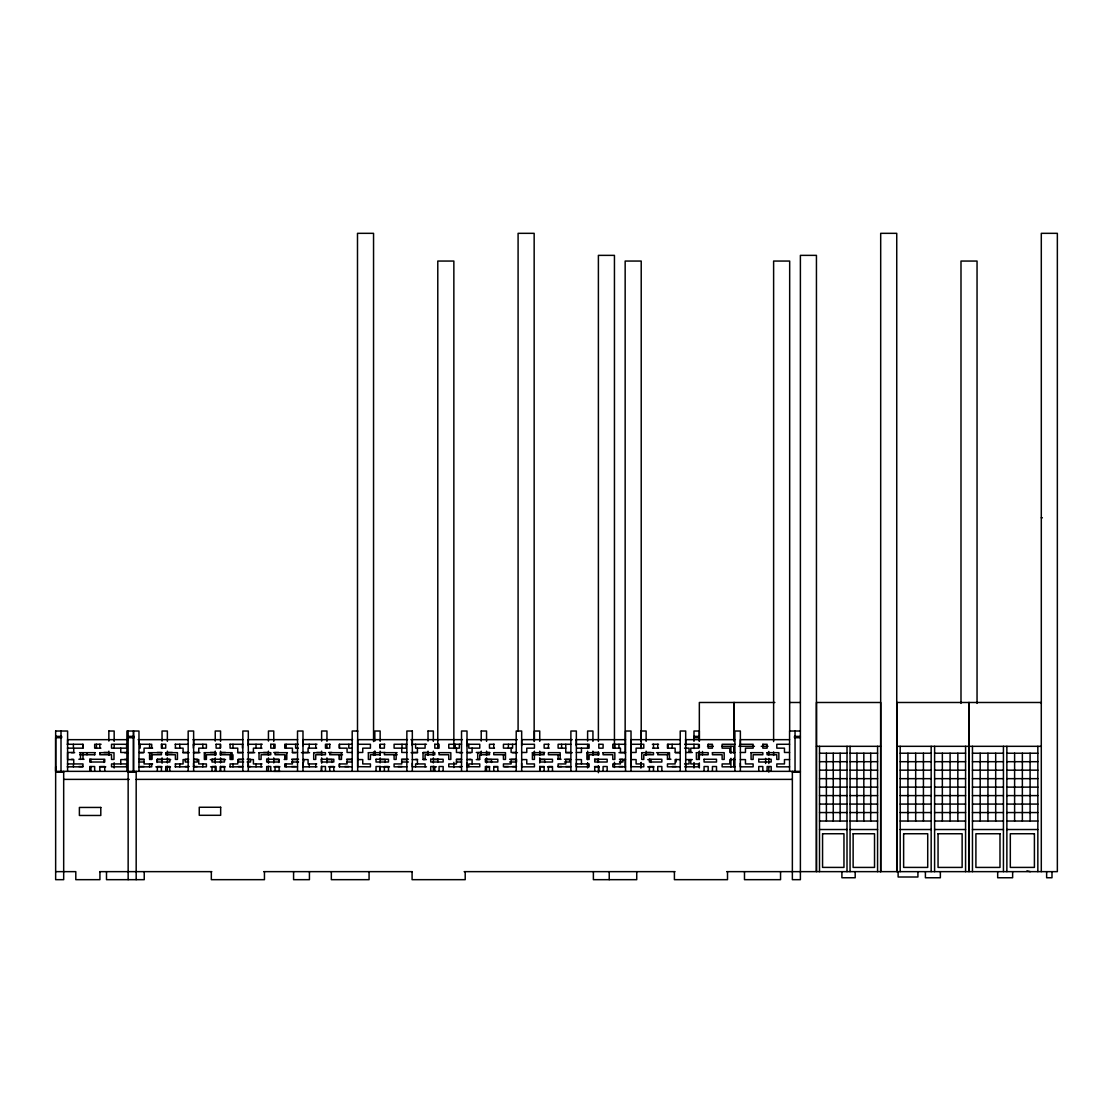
<?xml version="1.0" encoding="UTF-8"?>
<svg xmlns="http://www.w3.org/2000/svg" width="1113" height="1113" viewBox="0 0 1113 1113"><rect width="100%" height="100%" fill="white"/><g stroke="black" fill="none" stroke-linecap="round" stroke-linejoin="round"><path stroke-width="1.5" d="M1041.295 871.646L1041.281 702.484L896.758 702.484L896.744 871.646L896.744 233.327L880.689 233.327L880.689 871.646L880.689 702.498L816.455 702.484L816.441 871.646L816.441 255.364L800.386 255.364L800.386 771.351L55.65 771.351L55.65 737.71L61.66 737.724L61.66 736.375L55.65 736.375M55.65 771.337L55.65 766.829M61.006 771.351L61.006 731.018M67.587 771.351L67.601 739.672L127.842 739.672M67.601 744.277L67.601 731.018L55.65 731.018M80.512 759.428L80.512 752.68M82.988 759.428L82.988 754.753L94.855 754.753M89.75 771.351L89.75 766.537L94.675 766.537L94.675 771.351M94.675 754.753L94.675 752.68M99.822 771.351L99.822 766.537L104.747 766.537L104.747 771.351M99.822 748.159L99.822 744.291M120.761 763.949L120.761 759.581L126.91 759.581M120.761 748.159L120.761 752.485L126.91 752.485M126.91 771.351L126.91 731.018L138.972 731.018L138.972 744.277L151.73 744.277L151.73 748.159M133.504 737.71L133.504 771.337L133.504 731.018M133.504 736.375L133.504 731.018M138.972 771.337L138.972 739.658M149.685 759.414L149.685 752.666M151.73 763.935L151.73 766.829L138.972 766.829M157.35 771.337L157.35 766.523L161.427 766.523L161.427 771.337M165.712 771.337L165.712 766.523L169.788 766.523L169.788 771.337M175.409 766.829L175.409 763.935M175.409 748.159L175.409 744.277M188.167 771.337L188.167 731.018L193.634 731.018L193.634 771.337M212.027 771.337L212.027 766.523L216.103 766.523L216.103 771.337M220.374 771.337L220.374 766.523L224.464 766.523L224.464 771.337M230.071 766.829L230.071 763.935L237.751 763.935L237.751 759.581L242.843 759.581M230.085 744.277L230.085 748.159L237.751 748.159L237.751 752.471L242.843 752.471M232.13 759.428L232.13 752.68L220.374 752.68L220.374 754.753L230.085 754.753L230.071 759.428L232.979 759.414L232.979 754.753M242.843 771.337L242.843 731.018L248.31 731.018L248.31 771.337M261.082 766.829L261.082 763.935M261.082 748.159L261.082 744.277M266.689 771.351L266.689 766.523L270.779 766.523L270.779 771.351M275.05 771.351L275.05 766.523L279.126 766.523L279.126 771.351M284.747 759.428L284.747 754.753L275.05 754.753L275.05 752.68L287.446 752.666M286.806 752.68L286.806 759.428L284.177 759.414M297.519 771.351L297.519 731.018L302.986 731.018L302.986 771.351M315.744 766.829L315.744 763.935M315.744 748.159L315.758 744.277M321.365 771.337L321.365 766.523L325.455 766.523L325.455 771.337M329.726 771.337L329.726 766.523L333.803 766.523L333.803 771.337M329.726 744.277L329.726 748.159L325.455 748.159L325.455 744.277L330.06 744.277M339.423 754.753L339.423 759.428L341.482 759.428L341.482 752.68M352.195 771.337L352.195 731.018L357.663 731.018M357.663 771.337L357.663 731.018M376.041 771.337L376.041 766.523L380.117 766.523L380.117 771.337L380.145 766.287M384.388 771.337L384.388 766.523L388.479 766.523L388.479 771.337M384.402 744.277L384.402 748.159L380.117 748.159L380.117 744.277L384.806 744.277M394.099 754.753L394.099 759.414L396.145 759.414L396.145 752.666M401.765 748.159L401.765 752.471L406.857 752.471M406.857 771.337L406.857 731.004L412.325 731.018M412.325 771.337L412.325 731.004M417.417 763.935L417.417 759.581L412.325 759.581M417.417 748.159L417.417 752.471L412.325 752.471M425.096 766.815L425.096 763.935L415.608 763.935L415.608 766.815M425.096 744.277L425.096 748.159L415.608 748.159L415.608 744.277M430.717 771.337L430.717 766.523L434.793 766.523L434.793 771.337M439.065 771.337L439.065 766.523L443.155 766.523L443.155 771.337M456.441 748.159L456.441 752.471L461.533 752.471M461.533 771.337L461.533 731.004L467.001 731.018L467.001 771.337M472.093 763.921L472.093 759.567L467.001 759.567M472.093 748.145L472.093 752.471L467.001 752.471M485.379 771.337L485.379 766.523L489.47 766.523L489.47 771.337M493.741 771.337L493.741 766.523L497.817 766.523L497.817 771.337M493.741 748.145L493.741 744.277M503.438 754.739L503.438 759.414L505.497 759.414L505.497 752.666L493.741 752.666L493.741 754.739L505.26 754.753M511.117 748.145L511.117 752.471L516.209 752.471M516.209 771.337L516.209 731.004L521.677 731.018L521.677 771.337M540.055 771.337L540.055 766.523L544.146 766.523L544.146 771.337M548.417 771.337L548.417 766.523L552.493 766.523L552.493 771.337M548.417 748.159L548.417 744.277M558.114 759.414L558.114 754.753M560.173 759.414L560.173 752.666L548.417 752.666L548.417 754.753L560.02 754.753M565.752 744.277L565.78 752.471L570.886 752.471M570.872 771.337L570.886 731.018L576.353 731.018L576.339 771.337M581.445 763.935L581.445 759.581L576.339 759.581M581.445 748.159L581.445 752.471L576.353 752.471M594.732 771.337L594.732 766.523L598.808 766.523L598.808 771.337M603.079 771.337L603.079 766.523L607.169 766.523L607.169 771.337M625.548 771.337L625.548 731.018L631.015 731.018L631.015 771.337M649.408 771.351L649.408 766.523L653.484 766.523L653.484 771.351M653.484 748.159L653.484 744.277M657.755 771.351L657.755 766.523L661.845 766.523L661.845 771.351M657.755 752.68L657.755 754.753L667.995 754.753L667.995 752.666M657.755 748.159L657.755 744.277M667.452 759.428L667.452 754.753M669.511 759.428L669.511 752.68L656.559 752.666M680.224 771.351L680.224 731.018L685.691 731.018L685.691 771.351M690.783 759.581L690.783 763.935L698.463 763.935L698.463 766.829L684.69 766.815M690.783 752.471L690.783 748.159L698.463 748.159L698.463 744.277L684.69 744.277M699.34 754.906L699.34 751.47M699.34 741.258L699.34 702.484L774.857 702.484M702.498 754.906L702.498 751.47M704.07 771.337L704.07 766.523L708.16 766.523L708.16 771.337M712.431 771.337L712.431 766.523L716.508 766.523L716.508 771.337M730.921 766.927L730.921 758.343M730.921 753.195L730.921 746.322M734.079 746.322L734.079 753.195L734.065 746.322L721.947 746.322M734.9 771.337L734.9 731.018L740.368 731.018L740.368 771.337M758.746 771.337L758.746 766.523L762.822 766.523L762.822 771.337M767.107 771.337L767.107 766.523L771.184 766.523L771.184 771.337M789.562 771.337L789.576 731.018L800.386 731.018M795.03 771.337L795.044 731.018M819.502 871.646L819.516 746.322M826.389 821.032L826.389 753.223M833.261 821.032L833.261 753.223M840.134 821.032L840.148 753.223M841.901 871.646L841.901 877.754L855.187 877.754L855.187 871.646M847.007 871.646L847.021 746.322M850.068 871.646L850.082 746.322M856.954 821.032L856.954 753.223M863.827 821.046L863.827 753.223M870.7 821.046L870.714 753.223M877.573 871.646L877.587 746.322M900.194 871.646L900.194 746.322M907.93 821.032L907.944 753.223M915.679 821.032L915.679 753.223M923.428 821.032L923.428 753.223M925.404 871.646L925.404 877.754L940.36 877.754L940.36 871.646M931.164 871.646L931.164 746.322M934.6 871.646L934.614 746.322M942.349 821.032L942.349 753.223M950.099 821.046L950.099 753.223M957.834 821.046L957.834 753.223M965.569 871.646L965.583 746.322M1046.637 871.646L1046.637 877.754L1051.994 877.754L1051.994 871.646M193.606 745.696L193.634 739.672M248.269 745.696L248.31 739.672M302.945 745.696L302.986 739.658M412.283 745.696L412.325 739.658M466.959 745.696L467.001 739.658L517.322 739.672M521.635 745.696L521.677 739.658L572.221 739.658M576.311 745.696L576.353 739.672M685.65 745.696L685.691 739.658M740.326 745.696L740.368 739.658L789.576 739.672M587.622 766.676L587.65 763.212M640.81 766.676L640.851 763.212M694.011 766.676L694.053 763.212M1030.318 871.646L1026.923 870.867M646.138 741.355L646.124 731.004L640.81 731.004L640.81 741.077M1041.295 517.795L1042.366 517.795M790.174 702.484L800.372 702.484M108.851 731.018L114.166 731.018L114.166 741.355M428.032 731.018L433.347 731.004L433.347 741.355M481.219 731.018L486.548 731.018L486.548 741.355M128.148 736.375L134.047 736.375L134.047 737.71L128.148 737.724M693.983 736.375L699.34 736.375M800.386 736.375L794.487 736.375L794.487 737.71L800.386 737.71M693.983 737.71L699.34 737.71M138.109 739.672L188.167 739.658M193.008 739.658L242.843 739.672M247.921 739.658L297.7 739.658M302.819 739.658L352.598 739.658M407.511 739.658L357.663 739.658L357.663 766.676L370.42 766.829L370.42 763.935L362.755 763.935L362.755 759.581L357.663 759.581M410.934 739.658L462.41 739.658M575.644 739.658L625.548 739.672M680.335 739.658L631.015 739.672L631.015 766.676L643.787 766.829L643.787 763.935L636.107 763.935L636.107 759.581L631.015 759.581M685.455 739.658L734.9 739.672M67.183 744.277L82.988 744.291L82.988 748.159L73.736 748.159L73.736 752.485L67.587 752.485L67.587 759.581L73.736 759.581L73.736 763.935L82.988 763.935L82.988 766.829L67.183 766.829M101.088 744.277L94.675 744.291L94.675 748.159L100.907 748.159M126.91 744.291L111.523 744.291L111.523 748.159L126.59 748.159L126.59 744.277M175.131 744.277L188.167 744.277M193.634 744.277L206.406 744.277L206.406 748.159L198.74 748.159L198.74 752.471L193.634 752.471M229.876 744.277L242.843 744.277M248.31 744.277L262.223 744.277M298.381 744.277L284.747 744.277L284.747 748.159L292.427 748.159L292.427 752.485L297.519 752.485M302.986 744.277L316.968 744.263M352.195 744.277L339.423 744.277L339.423 748.159L347.089 748.159L347.089 752.471L352.195 752.471M357.663 744.277L370.42 744.277L370.42 748.159L362.755 748.159L362.755 752.471L357.663 752.471M406.857 744.277L394.099 744.277L394.099 748.159L406.162 748.159L406.162 744.277M412.325 744.277L426.474 744.277M461.533 744.277L448.762 744.277L448.762 748.159L459.363 748.159L459.363 744.277M467.001 744.277L479.773 744.277L479.773 748.145L468.796 748.159L468.796 744.277M494.311 744.277L489.47 744.277L489.47 748.145L494.478 748.159M516.209 744.277L503.438 744.277L503.438 748.145L512.564 748.159L512.564 744.277M521.677 744.277L534.435 744.277L534.435 748.159L526.769 748.159L526.769 752.471L521.677 752.471M549.057 744.277L544.146 744.277L544.146 748.159L549.168 748.159M570.886 744.277L558.114 744.277L558.114 748.159L565.78 748.159M576.353 744.277L589.111 744.277L589.111 748.159L576.687 748.159M625.548 744.277L612.79 744.277L612.79 748.159L620.456 748.159L620.456 752.471L625.548 752.471M631.015 744.277L643.787 744.277L643.787 748.159L636.107 748.159L636.107 752.471L631.015 752.471M652.343 744.277L658.548 744.277M680.224 744.277L667.452 744.277L667.452 748.159L675.132 748.159L675.132 752.485L680.224 752.485M734.9 744.277L722.128 744.277L722.128 748.159L729.808 748.159L729.808 752.471L734.9 752.471M740.368 744.277L753.125 744.277L753.125 748.159L745.46 748.159L745.46 752.471L740.368 752.471M789.562 744.277L776.804 744.277L776.804 748.159L784.47 748.159L784.47 752.471L789.562 752.471M707.506 746.322L713.252 746.322M738.893 746.322L754.447 746.322M761.25 746.322L768.053 746.322M816.455 746.322L880.689 746.322M896.758 746.322L1041.281 746.322M67.42 748.159L73.388 748.159L73.388 744.277M152.606 748.159L144.064 748.159L144.064 752.471L138.972 752.471M175.311 748.159L183.075 748.159L183.075 752.471L188.167 752.471M261.986 748.159L253.402 748.159L253.402 752.471L248.31 752.471M298.381 748.145L295.613 748.145L295.613 744.277M316.676 748.145L308.078 748.159L308.078 752.471L302.986 752.471M351.583 748.145L348.814 748.145L348.814 744.277M652.58 748.159L658.548 748.159M684.578 748.159L689.058 748.159L689.058 752.471M103.885 752.471L108.851 752.471M157.086 752.471L162.039 752.471M167.367 752.471L172.32 752.471M210.287 752.471L215.24 752.471M220.555 752.471L225.522 752.471M263.475 752.471L268.442 752.471M273.756 752.471L278.709 752.471M316.676 752.471L321.629 752.471M328.599 752.471L331.911 752.471M380.145 752.471L385.112 752.471M423.065 752.471L428.032 752.471M476.267 752.471L481.219 752.471M486.548 752.471L489.845 752.471M539.735 752.471L544.702 752.471M592.937 752.471L597.89 752.471M646.138 752.471L651.091 752.471M685.691 752.471L692.356 752.471M71.399 752.666L74.654 752.666M79.566 752.666L95.162 752.666M124.586 752.68L127.856 752.68M140.182 752.68L143.452 752.68M148.349 752.68L161.427 752.666L161.427 754.753L151.73 754.753L151.73 759.414L149.629 759.428L149.629 754.753M182.685 752.666L189.224 752.666M193.384 752.666L199.923 752.666M237.514 752.666L242.425 752.666M248.213 752.666L254.752 752.666M292.343 752.666L295.613 752.666M301.414 752.666L309.581 752.666M342.275 752.666L329.726 752.666L329.726 754.753L342.526 754.739M397.104 752.666L384.402 752.666L384.402 754.753L397.285 754.753M411.073 752.666L417.598 752.666M459.363 752.666L462.632 752.666M467.53 752.666L470.799 752.666M512.564 752.68L517.462 752.68M565.752 752.666L572.291 752.666M618.953 752.666L625.492 752.666M675.424 752.666L680.321 752.666M819.516 753.223L847.021 753.223M850.082 753.223L877.587 753.223M900.194 753.223L931.164 753.223M934.614 753.223L965.583 753.223M972.456 753.223L1003.425 753.223M1006.862 753.223L1037.845 753.223M79.691 754.753L82.835 754.753L82.835 752.666M71.399 759.414L73.388 759.414M78.856 759.261L84.045 759.261M124.586 759.428L126.59 759.428M138.972 759.275L144.161 759.261M188.709 759.261L185.245 759.261L185.245 762.015L188.709 762.015M193.899 759.261L197.349 759.261L197.349 762.015L193.899 762.015M243.636 759.261L238.446 759.261L238.446 762.002L243.636 762.002M247.086 759.261L250.55 759.261L250.55 762.002L247.086 762.002M291.648 759.261L298.562 759.261M346.574 759.261L351.75 759.261M401.501 759.261L408.415 759.261M415.608 759.414L417.598 759.414M456.413 759.261L461.603 759.261M468.796 759.414L470.799 759.414M509.615 759.275L516.529 759.261L516.529 762.015L509.615 762.015M557.627 759.261L561.077 759.261M564.541 759.261L569.731 759.261L569.731 762.015L564.541 762.015M619.468 759.261L622.918 759.261L622.918 762.002L619.468 762.002M667.48 759.261L670.93 759.261M138.972 759.581L144.064 759.581L144.064 763.935L152.606 763.935M162.039 759.581L157.086 759.581L157.086 762.488M167.367 759.581L170.665 759.581M188.167 759.581L183.075 759.581L183.075 763.935L175.311 763.935M193.634 759.581L198.74 759.581L198.74 763.935L206.406 763.935L206.406 766.829L193.634 766.829L193.592 763.226M210.287 759.581L215.24 759.581M220.555 759.581L225.522 759.581M248.31 759.581L253.402 759.581L253.402 763.935L261.986 763.935M273.756 759.567L278.709 759.567L278.709 762.475M297.519 759.581L292.427 759.581L292.427 763.935L284.747 763.935L284.747 766.829L297.519 766.829M302.986 759.581L308.078 759.581L308.078 763.935L316.676 763.921M326.958 759.581L331.911 759.581L331.911 762.475M352.195 759.581L347.089 759.581L347.089 763.935L339.423 763.935L339.423 766.829L352.195 766.829M380.145 759.581L385.112 759.581L385.112 762.475M406.857 759.581L401.765 759.581L401.765 763.935L394.099 763.935L394.099 766.829L406.857 766.829M423.065 759.581L426.376 759.581M433.347 759.581L438.299 759.581M461.533 759.581L456.441 759.581L456.441 763.935L448.762 763.935L448.762 766.815L461.533 766.829M476.267 759.581L479.564 759.581M486.548 759.581L491.501 759.581L491.501 762.488M516.209 759.581L511.117 759.581L511.117 763.935L503.438 763.935L503.438 766.815L516.209 766.815M521.677 759.581L526.769 759.581L526.769 763.935L534.435 763.935L534.435 766.829L521.677 766.829L521.635 763.212M539.735 759.581L544.702 759.581L544.702 762.488M570.886 759.581L565.78 759.581L565.78 763.935L558.114 763.935L558.114 766.829L570.872 766.829M594.592 759.581L597.89 759.581L597.89 762.475M625.548 759.581L620.456 759.581L620.456 763.935L612.79 763.935L612.79 766.829L625.548 766.829M647.78 759.581L651.091 759.581L651.091 762.475M680.224 759.581L675.132 759.581L675.132 763.935L667.452 763.935L667.452 766.829L680.224 766.829M685.691 759.581L692.356 759.581M734.9 759.581L729.808 759.581L729.808 763.935L722.128 763.935L722.128 766.829L734.9 766.829M740.368 759.581L745.46 759.581L745.46 763.935L753.125 763.935L753.125 766.829L740.368 766.829L740.326 763.226M789.562 759.581L784.47 759.581L784.47 763.935L776.804 763.935L776.804 766.829L789.562 766.829M819.516 761.695L847.021 761.695M850.082 761.695L877.587 761.695M900.194 761.695L931.164 761.695M934.614 761.695L965.583 761.695M972.456 761.695L1003.425 761.695M1006.862 761.695L1037.845 761.695M138.972 762.015L144.161 762.015M291.648 762.002L298.562 762.002M346.574 762.002L351.75 762.002M401.501 762.002L408.415 762.002M456.413 762.015L461.603 762.015M67.42 763.935L73.388 763.935L73.388 766.829M576.687 763.935L589.111 763.935L589.111 766.829L576.339 766.829L576.311 763.226M684.578 763.935L689.058 763.935L689.058 759.581M78.856 766.523L82.835 766.523M140.182 766.523L144.161 766.523M185.245 766.523L189.224 766.523M193.384 766.523L197.349 766.523M238.446 766.523L242.425 766.523M247.907 766.523L250.55 766.523M291.648 766.523L295.613 766.523M344.835 766.523L348.814 766.523M398.037 766.523L402.016 766.523M459.363 766.523L462.006 766.523M504.426 766.523L508.404 766.523M512.564 766.523L516.529 766.523M557.627 766.523L561.592 766.523M565.752 766.523L569.731 766.523M618.953 766.523L622.932 766.523M672.155 766.523L676.12 766.523M99.53 766.829L105.749 766.829M126.91 766.829L111.523 766.829L111.523 763.935L126.59 763.935L126.59 766.829M155.834 766.829L162.039 766.829M167.367 766.829L170.47 766.829M175.131 766.829L188.167 766.829M210.58 766.829L215.24 766.829M220.555 766.829L225.216 766.829M229.876 766.829L242.843 766.829M262.223 766.815L248.31 766.829L248.269 763.226M273.756 766.815L279.961 766.815M316.982 766.815L302.986 766.829L302.945 763.226M328.502 766.815L334.721 766.815M380.145 766.829L389.467 766.829M426.474 766.815L412.325 766.815L412.283 763.212M433.347 766.829L436.449 766.829M486.548 766.829L489.65 766.829M494.311 766.829L497.414 766.829M539.735 766.829L544.396 766.829M547.499 766.829L552.159 766.829M594.495 766.829L599.142 766.829M647.683 766.829L653.901 766.829M819.516 770.168L847.021 770.182M850.082 770.182L877.587 770.182M900.194 770.168L931.164 770.182M934.614 770.182L965.583 770.182M972.456 770.182L1003.425 770.182M1006.875 770.182L1037.845 770.168M273.756 771.337L280.128 771.337M55.65 772.158L63.678 772.158M128.148 772.158L136.176 772.158M792.359 772.158L800.386 772.158M819.516 778.655L847.021 778.655M850.082 778.655L877.587 778.655M900.194 778.655L931.164 778.655M934.614 778.655L965.583 778.655M972.456 778.655L1003.425 778.655M1006.875 778.655L1037.845 778.655M63.678 779.378L129.275 779.378M136.176 779.378L792.359 779.378M819.516 787.128L847.021 787.128M850.082 787.128L877.587 787.128M900.194 787.128L931.164 787.128M934.614 787.128L965.583 787.128M972.456 787.128L1003.425 787.128M1006.875 787.128L1037.845 787.128M819.502 795.6L847.021 795.6M850.082 795.6L877.587 795.614M900.194 795.6L931.164 795.6M934.614 795.6L965.583 795.614M972.456 795.614L1003.425 795.6M1006.875 795.6L1037.845 795.6M819.502 804.087L847.021 804.087M850.068 804.087L877.587 804.087M900.194 804.087L931.164 804.087M934.614 804.087L965.583 804.087M972.456 804.087L1003.425 804.087M1006.875 804.087L1037.845 804.087M819.502 812.56L847.021 812.56M850.068 812.56L877.587 812.56M900.194 812.56L931.164 812.56M934.6 812.56L965.583 812.56M972.456 812.56L1003.425 812.56M1006.875 812.56L1037.845 812.56M819.502 821.032L847.021 821.032M850.068 821.032L877.587 821.046M900.194 821.032L931.164 821.032M934.6 821.032L965.583 821.046M972.456 821.046L1003.425 821.032M1006.875 821.032L1037.845 821.032M819.502 829.519L847.021 829.519M850.068 829.519L877.587 829.519M900.194 829.519L931.164 829.519M934.6 829.519L965.583 829.519M972.456 829.519L1003.439 829.519M1006.875 829.519L1037.845 829.519M55.65 871.646L75.795 871.646L75.795 879.673L99.933 879.673L99.933 871.646M99.641 871.646L211.79 871.646M263.767 871.646L412.283 871.646M464.149 871.646L674.993 871.646M726.719 871.646L1057.35 871.646L1057.35 233.327L1041.295 233.327L1041.295 703.388M685.65 763.226L685.691 766.676M466.959 763.212L467.001 766.662L479.773 766.815L479.773 763.921L468.796 763.935L468.796 766.829M1037.845 746.322L1037.845 871.646M1030.095 753.223L1030.095 821.032M1022.36 753.223L1022.36 821.032M1014.611 753.223L1014.611 821.032M1012.635 871.646L1012.635 877.754L997.679 877.754L997.679 871.646M1006.862 746.322L1006.875 871.646M1003.425 746.322L1003.439 871.646M995.69 753.223L995.69 821.032M987.941 753.223L987.941 821.046M980.191 753.223L980.205 821.046M977.047 703.388L977.047 261.054L960.992 261.054L960.992 703.388M972.456 746.322L972.47 871.646M917.919 871.646L917.919 877.002L898.121 877.002L898.121 871.646M800.386 771.351L800.386 879.673L792.359 879.673L792.359 771.351M789.674 731.144L789.674 261.054L773.618 261.054L773.618 741.55M780.547 871.646L780.547 879.673L744.486 879.673L744.486 871.646M773.618 751.957L773.618 755.421M768.805 751.47L768.805 754.906M768.805 758.343L768.805 763.49M768.805 766.927L768.805 772.074M765.647 758.343L765.647 763.49M727.512 871.646L727.512 879.673L674.408 879.673L674.408 871.646M699.34 741.077L699.34 731.018L693.983 731.018L693.983 741.355M699.34 744.444L699.34 747.797M699.34 751.164L699.34 759.567M699.34 762.934L699.34 767.97M694.54 736.375L694.54 737.71M693.983 744.277L694.053 748.506M693.983 762.808L693.983 767.97M676.12 759.261L676.12 762.002M672.155 744.277L672.155 748.159M667.995 744.277L667.995 748.159M646.138 751.164L646.138 755.31M641.213 748.493L641.213 261.054L625.158 261.054L625.158 753.696M641.213 762.363L641.213 767.567M640.851 745.696L640.851 748.493M640.81 744.43L640.81 747.797M640.81 762.934L640.81 767.97M636.733 871.646L636.733 879.673L593.382 879.673L593.382 871.646M625.158 758.899L625.158 767.567M618.953 744.277L618.953 748.159M614.793 744.277L614.793 748.159M614.446 748.395L614.446 255.364L598.391 255.364L598.391 741.453M614.446 762.28L614.446 767.483M609.228 871.646L609.228 879.673M598.391 751.859L598.391 755.337M598.391 758.802L598.391 762.28M598.391 765.744L598.391 772.7M592.937 741.355L592.937 731.018L587.608 731.018L587.608 741.077M592.937 751.164L592.937 755.31M587.608 744.43L587.65 748.506M587.622 751.164L587.622 759.581M587.622 762.934L587.622 767.97M561.592 744.277L561.592 748.159M539.735 741.355L539.735 731.018L534.421 731.018L534.421 741.077M539.735 751.164L539.735 755.324M539.735 757.883L539.735 762.934M539.735 766.3L539.735 771.337M534.421 751.164L534.421 755.324M534.157 741.55L534.157 233.327L518.088 233.327L518.088 731.144M534.157 751.957L534.157 755.435M508.404 744.277L508.404 748.159M486.548 751.164L486.548 755.324M486.548 757.883L486.548 762.934M486.548 766.3L486.548 771.337M481.219 731.018L481.219 741.077M481.219 751.164L481.219 755.31M465.206 871.646L465.206 879.673L412.088 879.673L412.088 871.646M455.203 744.277L455.203 748.159M453.854 748.493L453.854 261.054L437.785 261.054L437.785 748.493M453.854 762.363L453.854 767.567M437.785 758.899L437.785 762.363M433.347 751.164L433.347 755.324M433.347 757.883L433.347 762.934M433.347 766.287L433.347 771.337M428.032 731.004L428.032 741.077M428.032 751.164L428.032 755.31M402.002 744.277L402.002 748.159M380.145 741.355L380.145 731.004L374.831 731.018L374.831 741.077M380.145 744.43L380.145 747.797M380.145 751.15L380.145 755.31M380.145 757.883L380.145 762.92M374.872 751.303L374.872 754.447M374.831 751.164L374.831 755.31M373.551 741.55L373.551 233.327L357.496 233.327L357.496 731.144M373.551 751.957L373.551 755.435M369.071 871.646L369.071 879.673L331.34 879.673L331.34 871.646M339.368 744.277L339.368 748.145M339.382 754.739L339.382 759.414M339.382 763.935L339.382 766.815M326.958 741.355L326.958 731.004L321.629 731.004L321.629 741.077M326.958 744.43L326.958 747.797M326.958 757.883L326.958 762.92M321.629 751.164L321.629 755.31M321.629 757.883L321.671 763.212M321.629 766.287L321.629 771.337M309.428 871.646L309.428 879.673L293.582 879.673L293.582 871.646M309.205 744.263L309.205 748.145M309.205 763.921L309.205 766.815M303.752 759.261L303.752 762.002M286.18 744.277L286.18 748.145M286.18 754.739L286.18 759.414M286.18 763.921L286.18 766.815M273.756 741.355L273.756 731.004L268.442 731.004L268.442 741.063M273.756 744.43L273.756 747.797M273.756 757.883L273.756 762.934M268.442 751.164L268.442 755.31M268.442 757.883L268.47 763.212M268.442 766.287L268.442 771.337M264.449 871.646L264.449 879.673L211.331 879.673L211.331 871.646M256.018 744.277L256.018 748.159M256.018 763.935L256.018 766.829M242.425 744.277L242.425 748.159M232.979 744.277L232.979 748.159M232.979 763.935L232.979 766.829M230.989 752.666L230.989 759.414M220.555 741.355L220.555 731.018L215.24 731.018L215.24 741.077M220.555 744.43L220.555 747.797M220.555 751.164L220.555 755.31M220.555 757.883L220.555 762.934M220.555 766.3L220.555 771.337M215.24 751.164L215.24 755.31M215.24 757.883L215.282 763.212M215.24 766.3L215.24 771.337M204.82 752.666L204.82 759.414M202.816 744.277L202.816 748.159M202.816 763.935L202.816 766.829M193.384 744.277L193.384 748.159M179.791 744.277L179.791 748.159M179.791 763.935L179.791 766.829M167.367 741.355L167.367 731.018L162.039 731.018L162.039 741.077M167.367 751.164L167.367 755.324M167.367 757.883L167.367 762.934M167.367 766.3L167.367 771.337M162.039 744.444L162.081 748.506M162.039 757.883L162.081 763.226M151.618 752.666L151.618 759.428M149.615 744.277L149.615 748.159M149.629 763.935L149.629 766.829M144.231 871.646L144.231 879.673L106.5 879.673L106.5 871.646M140.182 744.277L140.182 748.159M136.176 771.351L136.176 879.673M128.148 731.004L128.148 879.673M114.166 744.43L114.166 747.797M114.166 762.808L114.166 767.97M108.851 731.018L108.851 741.077M108.851 751.164L108.851 755.31M103.885 759.581L103.885 762.488M96.428 744.277L96.428 748.159M90.96 759.261L90.96 762.015M90.96 766.523L90.96 771.337M86.995 752.666L86.995 754.753M82.835 744.277L82.835 748.159M63.678 771.351L63.678 879.673L55.65 879.673L55.65 731.004M56.179 736.375L56.179 737.71M89.75 759.275L89.75 762.015L104.747 762.015L104.747 759.275L89.75 759.275M99.822 752.68L99.822 754.753L111.523 754.753L111.523 759.428L113.999 759.428L113.999 752.68L99.822 752.68M157.35 759.261L157.35 762.015L169.788 762.015L169.788 759.261L157.35 759.261M161.427 744.277L161.427 748.159L165.712 748.159L165.712 744.277L161.427 744.277M165.712 752.666L165.712 754.753L175.409 754.753L175.409 759.414L177.454 759.414L177.454 752.666L165.712 752.666M204.347 752.666L204.347 759.428L206.406 759.428L206.406 754.753L216.103 754.753L216.103 752.666L204.347 752.666M212.027 759.261L212.027 762.015L224.464 762.015L224.464 759.261L212.027 759.261M216.103 744.277L216.103 748.159L220.374 748.159L220.374 744.277L216.103 744.277M259.023 752.68L259.023 759.428L261.082 759.428L261.082 754.753L270.779 754.753L270.779 752.68L259.023 752.68M266.689 759.275L266.689 762.015L279.126 762.015L279.126 759.275L266.689 759.275M270.779 744.277L270.779 748.159L275.05 748.159L275.05 744.277L270.779 744.277M313.699 752.666L313.699 759.428L315.744 759.428L315.744 754.753L325.455 754.753L325.455 752.666L313.699 752.666M321.365 759.261L321.365 762.015L333.803 762.015L333.803 759.261L321.365 759.261M368.375 752.666L368.361 759.414L370.42 759.414L370.42 754.753L380.117 754.753L380.117 752.666L368.375 752.666M376.041 759.261L376.041 762.015L388.479 762.015L388.479 759.261L376.041 759.261M423.037 752.666L423.037 759.414L425.096 759.414L425.096 754.753L434.793 754.753L434.793 752.666L423.037 752.666M430.717 759.261L430.717 762.002L443.155 762.002L443.155 759.261L430.717 759.261M434.793 744.277L434.793 748.159L439.065 748.159L439.065 744.277L434.793 744.277M439.065 752.666L439.065 754.753L448.762 754.753L448.762 759.414L450.821 759.414L450.821 752.666L439.065 752.666M477.714 752.666L477.714 759.414L479.773 759.414L479.773 754.739L489.47 754.739L489.47 752.666L477.714 752.666M485.379 759.261L485.379 762.002L497.817 762.002L497.817 759.261L485.379 759.261M532.39 752.666L532.39 759.414L534.435 759.414L534.435 754.753L544.146 754.753L544.146 752.666L532.39 752.666M540.055 759.261L540.055 762.015L552.493 762.015L552.493 759.261L540.055 759.261M587.052 752.666L587.052 759.428L589.111 759.428L589.111 754.753L598.808 754.753L598.808 752.666L587.052 752.666M594.732 759.261L594.732 762.015L607.169 762.015L607.169 759.261L594.732 759.261M598.808 744.277L598.808 748.159L603.079 748.159L603.093 744.277L598.808 744.277M603.079 752.68L603.079 754.753L612.79 754.753L612.79 759.428L614.835 759.428L614.835 752.68L603.079 752.68M641.728 752.68L641.728 759.428L643.787 759.428L643.787 754.753L653.484 754.753L653.484 752.68L641.728 752.68M649.408 759.275L649.408 762.015L661.845 762.015L661.845 759.275L649.408 759.275M696.404 752.666L696.404 759.428L698.463 759.428L698.463 754.753L708.16 754.753L708.16 752.666L696.404 752.666M704.07 759.261L704.07 762.015L716.508 762.015L716.508 759.261L704.07 759.261M708.16 744.277L708.16 748.159L712.431 748.159L712.431 744.277L708.16 744.277M712.431 752.666L712.431 754.753L722.128 754.753L722.128 759.428L724.187 759.428L724.187 752.68L712.431 752.666M734.079 758.343L734.079 766.927L734.065 758.343M734.121 702.498L734.121 741.272L734.024 702.498M751.08 752.666L751.08 759.428L753.125 759.428L753.125 754.753L762.822 754.753L762.836 752.666L751.08 752.666M758.746 759.261L758.746 762.015L771.184 762.015L771.184 759.261L758.746 759.261M762.836 744.277L762.836 748.159L767.107 748.159L767.107 744.277L762.836 744.277M767.107 752.666L767.107 754.753L776.804 754.753L776.804 759.428L778.863 759.428L778.863 752.68L767.107 752.666M822.563 833.748L822.563 867.403L843.96 867.417L843.96 833.748L822.563 833.748M853.128 833.748L853.128 867.417L874.526 867.417L874.526 833.762L853.128 833.748M903.631 833.748L903.631 867.403L927.713 867.417L927.727 833.748L903.631 833.748M938.05 833.748L938.05 867.417L962.133 867.417L962.133 833.762L938.05 833.748M969.075 702.498L969.02 871.646L968.964 702.498M100.796 807.44L79.385 807.44L79.385 815.467L100.796 815.467L100.796 807.44M220.666 807.259L199.255 807.259L199.255 815.3L220.666 815.3L220.666 807.259M999.989 833.748L975.906 833.762L975.906 867.417L999.989 867.417L999.989 833.748M1034.408 833.748L1010.312 833.748L1010.312 867.417L1034.408 867.403L1034.408 833.748"/></g></svg>
